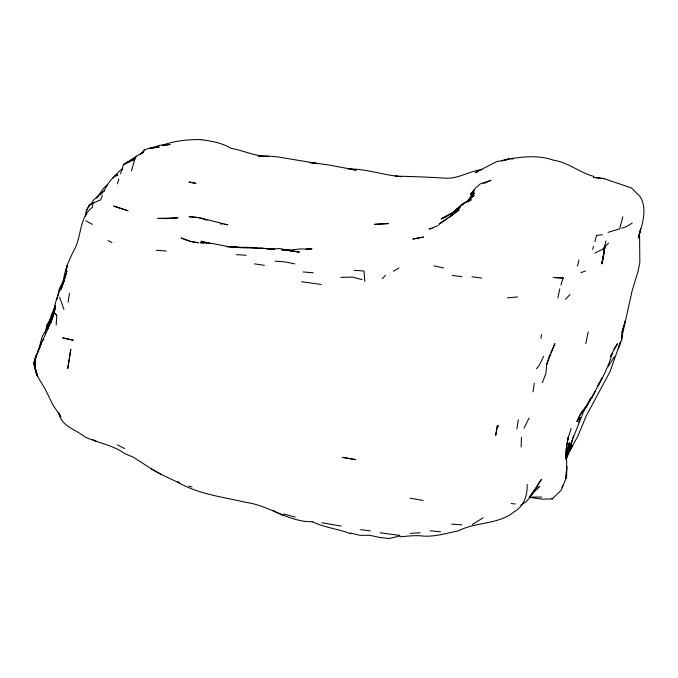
<?xml version="1.0" encoding="UTF-8"?>
<svg xmlns="http://www.w3.org/2000/svg" width="678" height="678" viewBox="0 0 678 678"><rect width="100%" height="100%" fill="white"/><g stroke="black" fill="none" stroke-linecap="round" stroke-linejoin="round"><path stroke-width="1.02" d="M521.136 447.039L521.433 437.378M566.257 448.048L565.766 459.125L566.257 449.497L568.198 437.666L567.452 439.997L571.156 428.462M527.162 484.456C527.603 494.855 524.153 505.983 514.678 511.424M56.164 325.042L56.808 315.465L54.257 312.541C54.248 297.557 63.918 285.269 66.902 270.963L61.122 289.379L63.834 281.133L63.198 282.497M56.808 315.524L54.257 312.541L54.579 310.126L50.782 323.067M603.386 256.818L604.268 248.292L603.386 256.818L601.776 263.793L605.107 246.19L602.42 249.402L594.911 253.03M549.748 354.569L546.824 364.111L545.849 373.646L542.349 382.748M35.587 360.45L34.849 367.425L37.68 376.637L44.892 388.587L52.901 404.91L60.952 416.902M35.9 357.467C40.375 342.644 48.986 329.127 53.867 314.338M518.297 419.75L516.916 428.894M540.951 338.466L541.502 334.534M533.044 391.909L534.281 383.223M62.935 284.192C64.037 271.353 69.181 259.318 75.156 248.046C81.589 234.69 79.58 216.935 92.479 207.29L92.166 204.773L93.844 202.595M566.452 453.794L569.283 442.632L566.503 454.319L566.74 469.007L565.876 478.566L561.392 489.957L552.256 498.991L541.849 499.144L529.01 497.22M614.209 356.925L608.361 366.366M68.088 302.185L69.427 293.218M43.409 339.78L43.917 339.754L43.146 339.737L43.595 338.644M497.33 425.962L495.703 435.378L497.355 425.869L498.415 426.14L497.355 425.869M603.598 254.903L601.945 263.818L605.107 246.19M122.235 169.517L122.989 165.763L124.074 164.025L134.829 159.211L136.295 156.287L143.355 152.203L144.431 149.923L148.541 148.389L159.245 147.033L149.643 148.363L160.025 145.287L170.136 144.482L164.22 145.372M566.494 446.107L568.198 437.666M566.52 455.489L567.706 449.607L566.588 453.294M85.284 215.892L86.326 211.002L89.632 204.485L100.658 199.857L102.386 195.272M557.875 297.939L559.791 288.862M585.784 343.619L588.275 331.873M54.901 308.922L55.308 307.049M56.944 299.523L59.3 288.769L64.063 279.455M605.954 240.927L604.598 246.834L608.615 243.088M639.015 235.749L640.651 228.791L638.295 238.088C641.998 224.816 647.939 209.383 640.04 196.451L631.421 187.959L603.496 178.467L593.581 177.382L604.412 178.738M63.647 282.429L64.563 278.65M577.478 265.979L578.978 259.937M573.41 435.81L571.113 445.124L566.325 458.108M45.062 332.906L46.909 325.457L51.621 317.431M568.817 448.234L567.876 451.955L569.444 446.132M569.283 446.37L569.986 443.582M55.223 306.32L53.706 312.151L47.587 328.567M118.862 178.967L117.396 183.857M594.86 241.605L596.538 235.368L602.454 234.774M131.456 170.915L134.829 159.211L124.074 164.025M566.35 459.006L569.367 447.429L584.673 408.783L583.394 411.021L587.741 404.529L591.216 397.571L583.394 411.021L592.377 396.554L602.25 377.773L597.462 386.655C603.784 376.061 608.793 365.086 612.293 353.391L610.403 356.34M52.24 316.677L54.918 307.431L51.664 314.109L48.867 323.338M568.596 448.641L569.401 445.87M568.579 450.955L569.401 448.183M47.553 328.432L49.841 321.482L53.155 314.516L49.841 321.482M560.952 284.989L563.079 277.963L553.172 277.455L563.562 278.039M47.638 328.127L49.028 323.508M55.121 305.549L53.621 310.321L55.35 306.897M120.498 173.882L121.498 170.72M33.9 362.332L36.112 355.475L35.392 357.815L34.849 367.425L37.68 376.637L35.781 372.375L33.9 362.332L33.968 364.815L37.053 375.053L34.629 365.273M592.614 249.411L593.597 246.385M620.395 342.161L610.132 371.459L586.25 415.86L577.809 436.276L569.876 450.726M568.562 451.099L569.071 449.548M620.446 341.941L618.226 348.661L621.853 339.585L622.658 330.008L625.362 320.77L622.006 332.364L622.658 330.008L621.379 339.153L632.227 290.37L637.888 271.929L639.846 262.564L639.54 233.376M39.29 349.153L41.739 341.814L37.417 353.238M54.918 307.431L51.494 317.346L46.579 327.864L52.062 316.77L46.909 325.457L52.062 316.948M546.824 364.111L554.926 343.627L550.739 352.611M561.935 487.584L562.74 485.262M622.802 216.816L619.675 228.859L607.996 232.393M529.043 418.072L524.086 428.132M578.512 422.131L580.317 417.589L579.393 419.894M50.596 319.863L54.698 309.854M36.375 356.416L34.841 360.035L38.96 348.577L42.028 336.932L47.333 327.762L55.24 309.202M567.647 453.26L571.113 445.124L567.037 454.362M122.065 170.212C125.752 164.212 112.48 177.924 112.701 178.314M580.427 414.004L576.868 421.606L579.843 415.334L587.741 404.529L580.868 413.046M116.26 176.06L117.794 174.721C110.7 177.721 107.319 184.992 103.895 191.238M85.538 215.799L86.716 213.367M50.096 320.787L51.74 317.389M543.637 356.314L539.273 365.264L536.484 368.79M469.676 199.264L474.066 190.315L469.159 199.612M86.326 211.002L89.632 204.485L89.894 205.942M571.24 447.912L572.673 445.243L566.435 458.192M90.81 204.392L93.606 199.951L102.836 191.84M613.937 349.331L617.387 343.738L610.429 356.314M529.857 496.516L534.595 490.38L541.434 479.397C534.781 487.931 531.315 500.33 520.763 505.085M469.862 199.112L470.981 197.544M472.108 195.976L474.346 192.832L466.023 202.603L474.1 195.256L465.896 202.197M531.772 493.77L535.993 488.16M529.891 496.449L534.595 490.38M140.397 154.279L144.431 149.923M107.26 184.806C102.522 188.365 100.268 193.789 96.361 197.959L98.624 195.942M382.231 278.743L385.485 275.387M531.976 493.982L539.713 486.346L533.603 491.804M474.592 190.332L470.371 194.459L475.473 188.094L480.329 183.831L491.016 180.356L483.49 183.577M565.494 299.379L570.045 294.515M141.948 153.465L143.355 152.203M99.963 194.739L104.293 190.865M100.132 194.594L102.386 192.586M460.362 206.358L454.158 211.358L463.396 203.247L471.303 199.696L468.193 201.9M460.32 206.265L452.768 212.451L441.268 218.833L447.014 216.375M448.514 217.774L459.133 209.9L438.895 224.274L446.768 218.952M136.295 156.287L125.498 163.737L135.642 157.262L124.362 164.313M472.219 524.628L483.117 517.772M514.5 511.543C498.5 524.831 476.439 521.602 458.523 530.806C445.87 533.264 433.318 537.552 420.241 535.781C413.512 535.374 406.792 536.239 400.105 536.815M393.426 271.217L398.961 268.013M632.176 223.13L626.48 226.621L621.718 228.266M441.268 218.833L452.158 213.138M438.191 225.554L429.242 229.062L432.157 228.333M580.927 272.641L585.546 270.971M162.22 145.287C174.856 140.804 188.603 139.202 202.002 139.668M478.143 171.695L475.125 172.678L496.881 161.559L509.254 159.135M399.749 535.934L389.341 538.561L379.536 537.434L369.891 535.323L359.908 535.298L350.297 533.001M340.848 277.353L352.543 277.124L362.12 279.641M307.981 249.207L312.007 248.58L305.905 249.114M482.1 169.61C469.303 170.848 458.082 179.272 444.785 178.144C428.259 177.136 411.741 176.399 395.172 176.195L401.232 176.644M507.466 297.837L517.594 296.956M511.271 158.991L513.297 158.838M508.661 159.169L501.813 160.932L507.229 159.288L506.729 159.313C522.119 156.787 538.315 154.804 553.358 160.161C568.13 162.305 579.648 172.636 593.835 176.433M269.174 249.14L279.251 248.572L299.159 252.013L289.853 250.877M410.148 533.366L420.216 532.806M531.781 497.076L541.764 497.093M307.193 249.334L311.066 249.351L301.159 248.877L290.786 249.979L282.023 249.75M261.742 156.279L258.606 156.237L268.615 156.093L278.446 157.008L317.338 163.508L310.109 162.601M233.156 247.19L249.979 247.428L270.522 248.843L265.666 248.58M274.658 249.165L269.708 248.911L271.751 249.199M263.725 248.479L240.444 247.69L230.622 246.699L239.342 247.411C226.096 247.775 213.578 242.038 200.307 242.741L204.366 243.046M236.342 254.648L246.233 255.233M451.701 524.153L461.803 524.814M268.073 156.304C255.165 156.533 243.444 150.44 230.918 148.312C222.257 143.041 212.248 141.117 202.324 139.871M156.482 250.284L166.229 251.03M275.234 261.149L285.099 261.911L294.761 263.878M401.249 176.627C383.273 175.212 366.128 168.653 347.924 168.907M354.136 270.276L363.993 271.073L364.823 281.514M303.219 271.963L313.253 272.785M227.105 246.817L230.062 247.08M178.992 482.168L177.433 482.024C198.29 494.22 222.748 496.94 245.902 502.339C269.344 505.483 288.472 522.187 312.668 521.755L312.185 521.628C324.313 527.687 338.093 528.798 350.712 533.772M440.53 531.747L430.115 530.806M511.187 503.568L515.288 503.957M399.8 535.408L380.087 532.798M285.175 250.148L289.303 250.572M281.684 249.648L288.93 250.462M281.573 249.631L283.531 249.86M285.489 250.08L299.159 252.013M309.999 162.567L327.618 164.796L356.221 170.102L351.06 169.39M452.158 275.471L461.947 276.649M471.913 276.785L481.694 278.031M360.577 529.637L370.451 530.908M220.24 223.833L222.138 224.079M224.028 224.325L227.816 224.816L198.849 217.587L189.009 216.672L199.324 217.697L198.849 217.587L207.019 220.147M321.236 284.48L301.574 281.734M254.521 263.869L264.344 265.284M341.237 526.052L321.787 522.746M410.063 498.194L423.199 500.474M433.928 265.869L443.505 267.903M295.15 517.094L283.709 513.932M210.443 243.495L201.069 241.131L206.731 243.165M188.687 486.05L192.018 487.016M60.088 415.3L58.791 412.885C61.257 426.479 75.512 429.199 84.648 436.793C97.564 442.929 112.472 444.87 124.413 453.404L133.803 457.438L151.66 469.057L161.033 474.363L179.475 483.033M118.455 207.57L113.59 206.027L128.066 210.756L118.574 207.68M274.395 511.178L273.497 510.873L283.675 515.78M92.776 439.598L96.454 441.395M108.065 240.614L111.904 242.546M117.582 444.971L124.752 448.59M85.733 220.757L92.361 224.367M151.66 469.057L161.033 474.363M59.605 297.227L63.935 309.439M552.07 498.203L552.256 498.991M566.732 466.54L566.639 476.227L565.876 478.566L566.732 466.54M70.783 349.551L67.766 368.374L70.783 349.551M67.453 264.827L65.91 271.31L67.453 264.827M595.259 391.198L591.691 397.723L595.259 391.198M459.989 207.587L450.514 216.333L459.989 207.587M464.235 203.239L461.913 205.112L464.235 203.239M423.369 237.063L412.978 239.02L423.369 237.063M388.587 223.554L374.527 224.35L388.587 223.554M177.848 217.816L168.076 218.587L157.779 218.426L177.848 217.816M190.043 182.179L188.899 182.128L195.959 183.357L190.043 182.179M271.208 248.809L260.81 248.317L271.208 248.809M73.148 340.161L62.774 337.924L73.148 340.161M355.721 459.633L342.492 457.379L355.721 459.633M198.391 242.775L190.51 241.495L181.111 237.961L190.043 241.326L198.391 242.775"/></g></svg>
